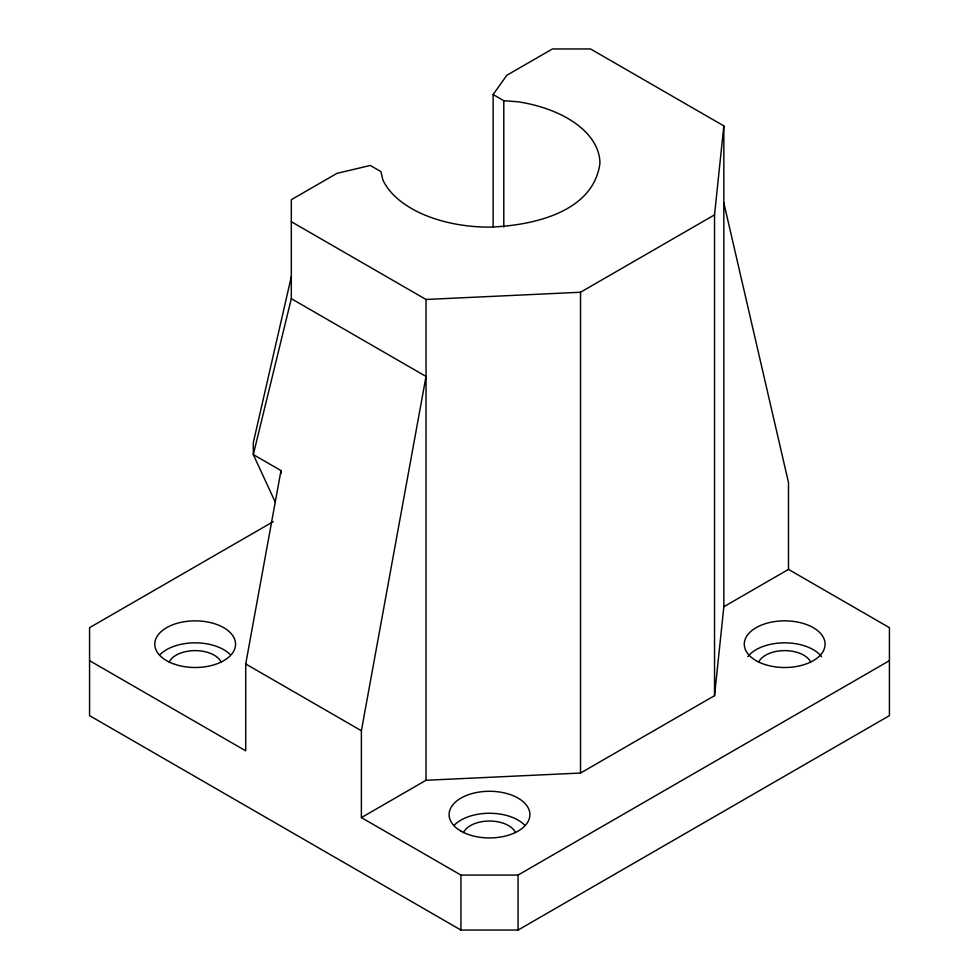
<?xml version="1.0" encoding="UTF-8"?>
<svg xmlns="http://www.w3.org/2000/svg" width="979" height="979" viewBox="0 0 979 979"><rect width="100%" height="100%" fill="white"/><g stroke="black" fill="none" stroke-linecap="round" stroke-linejoin="round"><path stroke-width="1.47" d="M493.122 94.535L503.793 100.702L518.075 101.792A110.431 63.757 0 0 1 599.931 163.371C593.25 213.092 530.973 225.708 489.5 227.128A110.431 63.757 0 0 1 382.838 179.867L380.953 171.619L370.282 165.463L336.923 173.381L291.314 199.704L291.314 298.668L426.024 376.438L361.386 730.738L361.386 817.6L426.024 780.275L580.523 773.043L714.535 695.677L714.535 214.866L723.836 125.912L590.533 48.95L552.437 48.95L506.841 75.273L493.122 94.535L493.122 227.006M714.535 695.677L723.836 606.723L723.836 125.912M89.566 660.666L245.717 750.82L245.717 663.958L280.997 470.581L253.304 454.599L253.304 442.594L291.314 276.678M291.314 298.668L253.304 454.599L275.332 502.3M291.314 221.695L426.024 299.476L580.523 292.244L714.535 214.866M273.263 521.623L89.566 627.674L89.566 715.637L460.938 930.05L518.062 930.05L889.434 715.637L889.434 627.674L788.487 569.399L723.836 606.723M361.386 817.6L460.938 875.067L518.062 875.067L889.434 660.666M245.717 663.958L361.386 730.738M723.836 202.886L788.487 482.537L788.487 569.399M580.523 292.244L580.523 773.043M518.062 875.067L518.062 930.05M503.793 100.702L503.793 227.079M460.938 875.067L460.938 930.05M426.024 299.476L426.024 780.275M280.997 470.581L280.997 473.616M169.147 662.134A26.935 15.554 0 0 1 195.151 650.619A26.935 15.554 0 0 1 221.168 662.134M463.483 832.566A26.935 15.554 0 0 1 489.5 821.038A26.935 15.554 0 0 1 515.517 832.566M758.676 662.134A26.935 15.554 0 0 1 784.693 650.619A26.935 15.554 0 0 1 810.71 662.134M747.785 656.676A40.396 23.325 0 0 1 784.693 642.836A40.396 23.325 0 0 1 821.589 656.676M454.513 824.93A40.396 23.325 0 0 1 524.487 824.93M160.164 654.498A40.396 23.325 0 0 1 230.138 654.498M174.96 664.374A40.396 23.325 0 0 0 235.56 644.17A40.396 23.325 0 0 0 174.96 623.978A40.396 23.325 0 0 0 174.96 664.374M460.938 831.098A40.396 23.325 0 0 0 528.525 820.635A40.396 23.325 0 0 0 479.049 792.072A40.396 23.325 0 0 0 460.938 831.098M756.118 660.666A40.396 23.325 0 0 0 823.718 650.215A40.396 23.325 0 0 0 774.23 621.641A40.396 23.325 0 0 0 756.118 660.666"/></g></svg>
